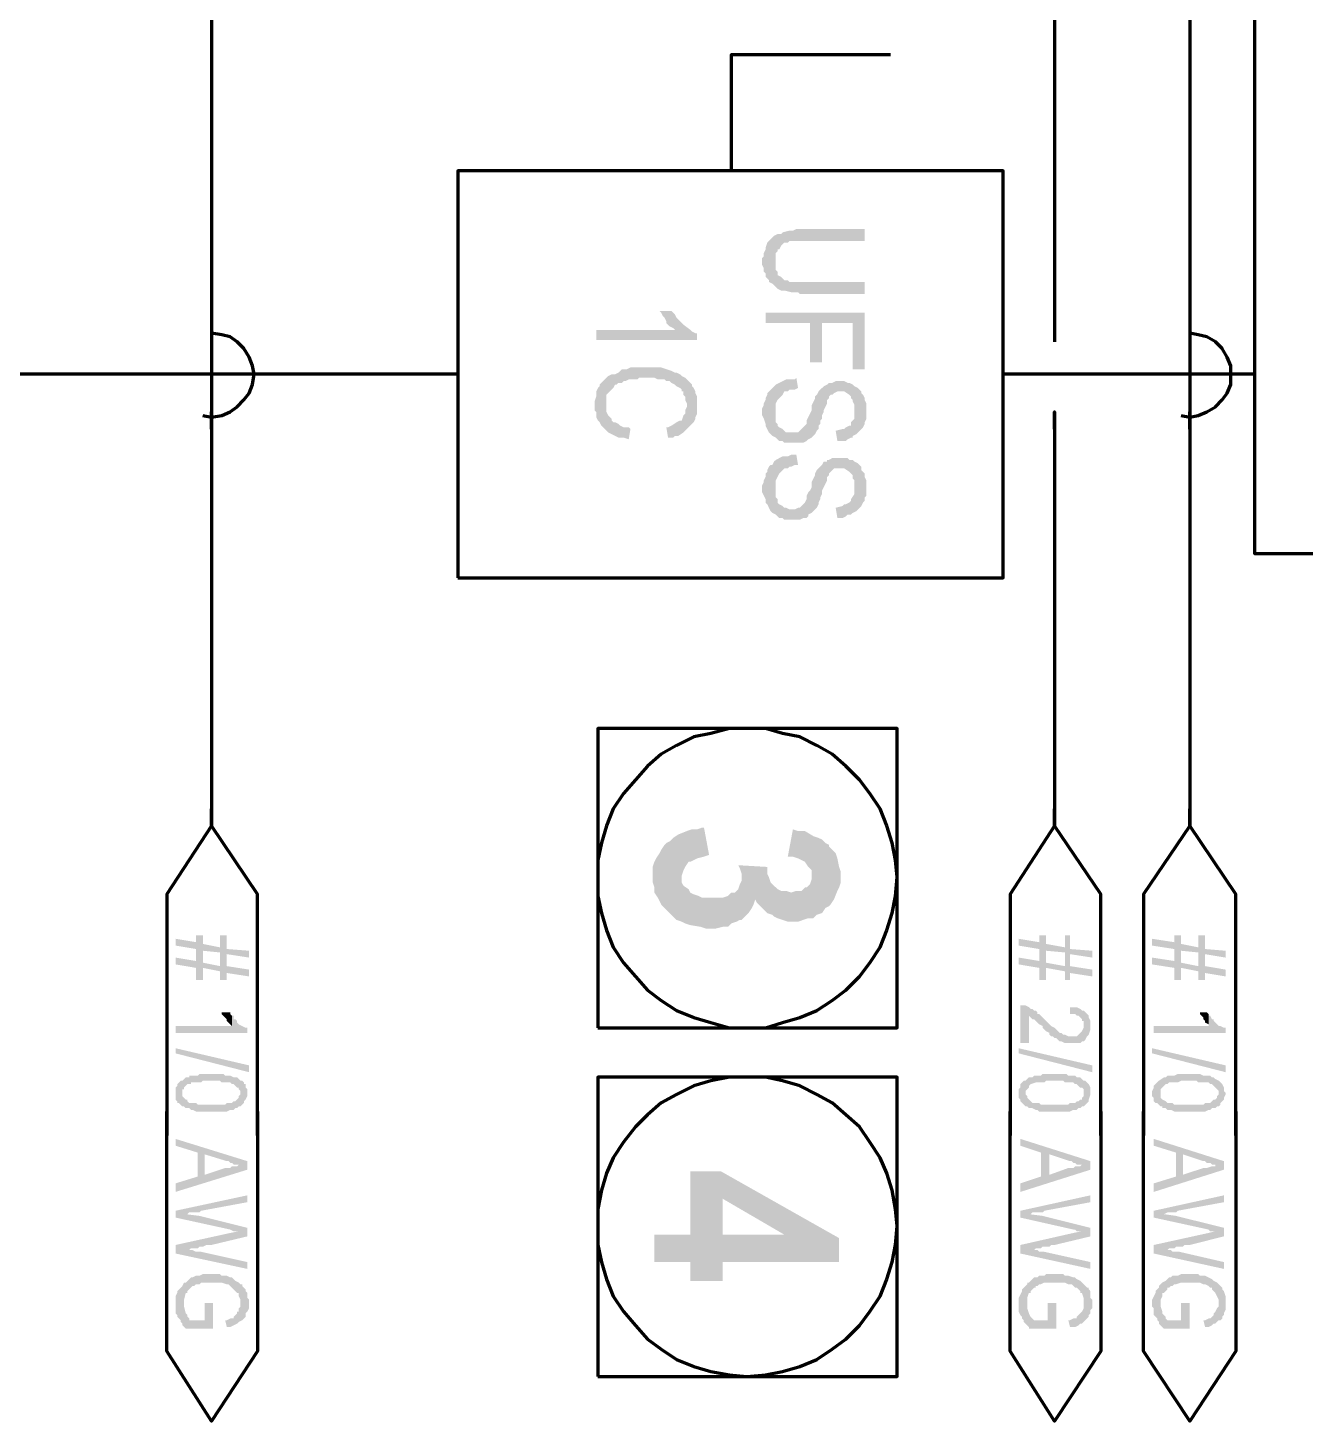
# Model space of a CAD drawing. Header units: inches. Extents: x -186 to 186, y -282 to 282.
# Drawn here: x 111.32 to 138.98, y -216.33 to -186.17 of the extents above; entities that cross this region are included whole.
import ezdxf

# ---------------------------------------------------------------- set-up
doc = ezdxf.new("R2010")
doc.units = ezdxf.units.IN
doc.header["$MEASUREMENT"] = 0
doc.layers.add('H', color=7, linetype='CONTINUOUS', lineweight=100)
doc.layers.add('P', color=250, linetype='CONTINUOUS', lineweight=100)

msp = doc.modelspace()

# ---------------------------------------------------------------- hatches: boundary and pattern name
at = {"layer": 'H', "linetype": 'Continuous'}
for points in [[(129.444, -190.778), (129.444, -190.519), (128.111, -190.519), (128.037, -190.519), (127.963, -190.519), (127.889, -190.556), (127.815, -190.556), (127.667, -190.593), (127.63, -190.63), (127.556, -190.63), (127.481, -190.667), (127.519, -191.222), (127.519, -191.111), (127.519, -191.037), (127.556, -191), (127.556, -190.963), (127.593, -190.963), (127.63, -190.889), (127.667, -190.852), (127.704, -190.815), (127.778, -190.815), (127.815, -190.778), (127.852, -190.778), (127.926, -190.778), (127.963, -190.778), (128.037, -190.778), (128.185, -190.778)], [(129.444, -191.926), (129.444, -191.667), (128, -191.667), (127.926, -191.667), (127.852, -191.667), (127.815, -191.667), (127.778, -191.63), (127.704, -191.63), (127.667, -191.593), (127.63, -191.556), (127.556, -191.519), (127.556, -191.444), (127.519, -191.407), (127.519, -191.333), (127.519, -191.296), (127.519, -191.222), (127.481, -190.667), (127.444, -190.704), (127.37, -190.778), (127.333, -190.815), (127.296, -190.926), (127.296, -190.963), (127.259, -191.037), (127.259, -191.111), (127.222, -191.148), (127.222, -191.296), (127.259, -191.37), (127.259, -191.444), (127.296, -191.481), (127.296, -191.556), (127.333, -191.593), (127.37, -191.63), (127.37, -191.667), (127.444, -191.704), (127.481, -191.741), (127.519, -191.778), (127.556, -191.815), (127.63, -191.852), (127.667, -191.852), (127.704, -191.852), (127.852, -191.889), (128, -191.889), (128.037, -191.926), (128.185, -191.926)], [(125.815, -192.926), (125.815, -192.778), (125.778, -192.778), (125.704, -192.741), (125.667, -192.704), (125.519, -192.593), (125.481, -192.556), (125.407, -192.481), (125.37, -192.444), (125.333, -192.37), (125.333, -192.704), (123.63, -192.704), (123.63, -192.926)], [(125.333, -192.37), (125.296, -192.333), (125.259, -192.296), (125, -192.296), (125.037, -192.333), (125.074, -192.407), (125.111, -192.444), (125.148, -192.519), (125.148, -192.556), (125.185, -192.593), (125.222, -192.63), (125.296, -192.667), (125.333, -192.704)], [(129.444, -193.556), (129.444, -192.333), (127.296, -192.333), (127.296, -192.556), (128.259, -192.556), (128.259, -193.407), (128.519, -193.407), (128.519, -192.556), (129.185, -192.556), (129.185, -193.556)], [(125.593, -193.778), (125.556, -193.741), (125.481, -193.704), (125.444, -193.667), (125.37, -193.63), (125.333, -193.63), (125.259, -193.593), (125.037, -193.519), (125, -193.519), (124.926, -193.519), (124.852, -193.519), (124.556, -193.519), (124.481, -193.519), (124.444, -193.519), (124.37, -193.519), (124.296, -193.556), (124.185, -193.556), (124.148, -193.593), (124.111, -193.63), (124.037, -193.667), (123.963, -193.667), (123.889, -193.704), (123.852, -193.741), (123.815, -193.778), (123.778, -193.815), (123.741, -193.852), (123.704, -193.889), (123.704, -193.926), (123.667, -193.963), (123.63, -194.037), (123.63, -194.074), (123.63, -194.148), (123.593, -194.259), (123.593, -194.37), (123.593, -194.444), (123.63, -194.481), (123.63, -194.593), (123.667, -194.667), (123.704, -194.704), (123.741, -194.778), (123.778, -194.815), (123.815, -194.852), (123.852, -194.333), (123.852, -194.222), (123.852, -194.185), (123.852, -194.111), (123.889, -194.074), (123.926, -194.037), (123.963, -194), (124, -193.963), (124.037, -193.889), (124.074, -193.889), (124.111, -193.852), (124.185, -193.852), (124.222, -193.815), (124.259, -193.815), (124.333, -193.778), (124.37, -193.778), (124.444, -193.778), (124.519, -193.778), (124.556, -193.741), (124.889, -193.741), (124.963, -193.778), (125, -193.778), (125.037, -193.778), (125.111, -193.778), (125.148, -193.815), (125.222, -193.815), (125.259, -193.852), (125.333, -193.889), (125.37, -193.926), (125.444, -193.963), (125.481, -194), (125.481, -194.037), (125.519, -194.037), (125.519, -194.111), (125.556, -194.148), (125.556, -194.222), (125.593, -194.296), (125.593, -194.333)], [(125.815, -194.333), (125.815, -194.259), (125.815, -194.185), (125.815, -194.148), (125.778, -194.074), (125.778, -194.037), (125.741, -193.963), (125.704, -193.926), (125.704, -193.889), (125.667, -193.852), (125.593, -193.778), (125.593, -194.37), (125.556, -194.444), (125.556, -194.481), (125.556, -194.519), (125.519, -194.556), (125.481, -194.667), (125.444, -194.667), (125.37, -194.704), (125.259, -194.778), (125.185, -194.815), (125.148, -194.815), (125.185, -195.037), (125.222, -195.037), (125.296, -195.037), (125.333, -195), (125.407, -195), (125.519, -194.926), (125.556, -194.889), (125.593, -194.852), (125.63, -194.815), (125.667, -194.778), (125.704, -194.741), (125.741, -194.704), (125.778, -194.63), (125.778, -194.593), (125.815, -194.519), (125.815, -194.481), (125.815, -194.407)], [(129.481, -194.444), (129.481, -194.333), (129.481, -194.296), (129.444, -194.222), (129.444, -194.185), (129.407, -194.111), (129.37, -194.074), (129.37, -194.037), (129.333, -194), (129.296, -193.963), (129.222, -193.926), (129.185, -193.889), (129.111, -193.852), (129.074, -193.852), (129, -193.815), (128.815, -193.815), (128.741, -193.852), (128.667, -193.852), (128.63, -193.889), (128.556, -193.926), (128.519, -193.963), (128.481, -194), (128.444, -194.037), (128.407, -194.111), (128.37, -194.148), (128.37, -194.185), (128.333, -194.259), (128.296, -194.333), (128.296, -194.407), (128.296, -194.444), (128.259, -194.519), (128.222, -194.593), (128.185, -194.667), (128.185, -194.741), (128.148, -194.778), (128.111, -194.815), (128.074, -194.852), (128.037, -194.889), (128, -194.926), (127.926, -194.926), (127.815, -194.926), (127.741, -194.926), (127.704, -194.889), (127.667, -194.852), (127.593, -194.815), (127.556, -194.778), (127.556, -194.741), (127.519, -194.704), (127.519, -194.556), (127.519, -194.481), (127.481, -193.926), (127.444, -193.963), (127.407, -194), (127.37, -194.037), (127.333, -194.074), (127.333, -194.111), (127.296, -194.185), (127.296, -194.222), (127.259, -194.296), (127.259, -194.333), (127.222, -194.407), (127.222, -194.556), (127.259, -194.63), (127.296, -194.741), (127.296, -194.778), (127.333, -194.852), (127.37, -194.926), (127.407, -194.963), (127.444, -195), (127.519, -195.037), (127.556, -195.074), (127.593, -195.111), (127.667, -195.111), (127.704, -195.148), (127.778, -195.148), (128, -195.148), (128.037, -195.148), (128.111, -195.148), (128.185, -195.111), (128.222, -195.074), (128.296, -195.037), (128.333, -195), (128.37, -194.963), (128.407, -194.889), (128.444, -194.852), (128.444, -194.815), (128.444, -194.778), (128.481, -194.741), (128.481, -194.667), (128.519, -194.63), (128.519, -194.556), (128.556, -194.481), (128.556, -194.444), (128.593, -194.37), (128.63, -194.296), (128.63, -194.222), (128.667, -194.185), (128.667, -194.148), (128.704, -194.111), (128.741, -194.111), (128.778, -194.074), (128.852, -194.037), (128.889, -194.037), (128.963, -194.037), (129, -194.037), (129.111, -194.111), (129.148, -194.148), (129.148, -194.185), (129.185, -194.222), (129.185, -194.259), (129.222, -194.333), (129.222, -194.444), (129.259, -194.963), (129.333, -194.889), (129.37, -194.852), (129.407, -194.815), (129.444, -194.741), (129.444, -194.704), (129.481, -194.63), (129.481, -194.556), (129.481, -194.519)], [(128, -193.963), (127.963, -193.741), (127.926, -193.778), (127.852, -193.778), (127.778, -193.778), (127.741, -193.778), (127.667, -193.815), (127.519, -193.889), (127.481, -193.926), (127.519, -194.481), (127.519, -194.407), (127.519, -194.296), (127.556, -194.222), (127.593, -194.185), (127.63, -194.148), (127.667, -194.111), (127.704, -194.037), (127.778, -194.037), (127.815, -194), (127.852, -194), (127.926, -194)], [(124.37, -194.852), (124.333, -194.815), (124.259, -194.815), (124.222, -194.815), (124.148, -194.778), (124.111, -194.741), (124.037, -194.704), (124, -194.704), (123.963, -194.667), (123.963, -194.63), (123.926, -194.593), (123.889, -194.556), (123.852, -194.481), (123.852, -194.444), (123.852, -194.37), (123.852, -194.333), (123.815, -194.852), (123.852, -194.889), (123.889, -194.926), (123.963, -194.963), (124.037, -195), (124.111, -195.037), (124.185, -195.037), (124.222, -195.037), (124.333, -195.074)], [(129.259, -194.963), (129.222, -194.444), (129.222, -194.556), (129.222, -194.63), (129.148, -194.704), (129.148, -194.778), (129.111, -194.778), (129.037, -194.815), (129, -194.852), (128.963, -194.852), (128.815, -194.889), (128.852, -195.111), (128.889, -195.111), (128.963, -195.111), (129.037, -195.111), (129.074, -195.074), (129.148, -195.037), (129.185, -195.037), (129.185, -195)], [(129.481, -196.111), (129.481, -196), (129.481, -195.963), (129.444, -195.889), (129.444, -195.815), (129.407, -195.778), (129.37, -195.741), (129.37, -195.667), (129.333, -195.63), (129.296, -195.593), (129.222, -195.556), (129.185, -195.519), (129.111, -195.519), (129.074, -195.481), (129, -195.481), (128.815, -195.481), (128.741, -195.481), (128.667, -195.519), (128.63, -195.519), (128.63, -195.556), (128.556, -195.556), (128.519, -195.63), (128.481, -195.667), (128.444, -195.704), (128.407, -195.741), (128.37, -195.815), (128.37, -195.852), (128.333, -195.926), (128.296, -196), (128.296, -196.037), (128.296, -196.111), (128.259, -196.185), (128.222, -196.222), (128.185, -196.296), (128.185, -196.37), (128.148, -196.444), (128.111, -196.481), (128.074, -196.519), (128.037, -196.556), (128, -196.556), (127.926, -196.593), (127.815, -196.593), (127.741, -196.556), (127.704, -196.556), (127.667, -196.519), (127.593, -196.481), (127.556, -196.444), (127.556, -196.37), (127.519, -196.333), (127.519, -196.222), (127.519, -196.148), (127.481, -195.556), (127.444, -195.63), (127.407, -195.63), (127.37, -195.667), (127.333, -195.741), (127.333, -195.778), (127.296, -195.815), (127.296, -195.889), (127.259, -195.963), (127.259, -196), (127.222, -196.074), (127.222, -196.222), (127.259, -196.296), (127.296, -196.37), (127.296, -196.444), (127.333, -196.481), (127.37, -196.556), (127.407, -196.63), (127.444, -196.667), (127.519, -196.704), (127.556, -196.741), (127.593, -196.778), (127.667, -196.778), (127.704, -196.815), (127.778, -196.815), (128, -196.815), (128.037, -196.815), (128.111, -196.778), (128.185, -196.778), (128.222, -196.741), (128.222, -196.704), (128.296, -196.667), (128.333, -196.63), (128.37, -196.593), (128.407, -196.556), (128.444, -196.481), (128.444, -196.444), (128.481, -196.37), (128.481, -196.333), (128.519, -196.259), (128.519, -196.185), (128.556, -196.111), (128.593, -196.037), (128.63, -195.963), (128.63, -195.889), (128.667, -195.852), (128.667, -195.815), (128.704, -195.778), (128.778, -195.704), (128.852, -195.704), (128.889, -195.704), (128.963, -195.704), (129, -195.704), (129.111, -195.778), (129.148, -195.815), (129.185, -195.852), (129.185, -195.926), (129.222, -195.963), (129.222, -196.111), (129.259, -196.63), (129.333, -196.556), (129.37, -196.519), (129.407, -196.444), (129.444, -196.407), (129.444, -196.333), (129.481, -196.296), (129.481, -196.222), (129.481, -196.148)], [(128, -195.63), (127.963, -195.407), (127.926, -195.407), (127.852, -195.407), (127.778, -195.444), (127.741, -195.444), (127.667, -195.444), (127.519, -195.519), (127.481, -195.556), (127.519, -196.148), (127.519, -196.037), (127.519, -195.963), (127.556, -195.889), (127.593, -195.815), (127.63, -195.778), (127.667, -195.741), (127.704, -195.704), (127.778, -195.704), (127.815, -195.667), (127.852, -195.667), (127.926, -195.63)], [(129.259, -196.63), (129.222, -196.111), (129.222, -196.222), (129.222, -196.259), (129.148, -196.37), (129.148, -196.407), (129.111, -196.444), (129.037, -196.481), (129, -196.481), (128.963, -196.519), (128.815, -196.556), (128.852, -196.778), (128.889, -196.778), (128.963, -196.778), (129.037, -196.741), (129.074, -196.704), (129.148, -196.704), (129.185, -196.667)], [(126.074, -204.074), (125.963, -203.481), (125.926, -203.481), (125.815, -203.519), (125.704, -203.519), (125.593, -203.556), (125.407, -203.63), (125.296, -203.704), (125.222, -203.778), (125.148, -203.815), (125.111, -203.852), (125.037, -203.963), (125, -204.037), (124.926, -204.148), (124.889, -204.222), (124.852, -204.333), (124.852, -204.444), (124.852, -204.667), (124.889, -204.778), (124.889, -204.889), (124.963, -205), (125, -205.074), (125.037, -205.148), (125.148, -205.259), (125.222, -205.333), (125.296, -205.407), (125.37, -205.481), (125.481, -205.519), (125.481, -204.556), (125.481, -204.519), (125.519, -204.407), (125.556, -204.333), (125.63, -204.222), (125.667, -204.222), (125.741, -204.185), (125.815, -204.148), (125.963, -204.111)], [(128.926, -204.519), (128.926, -204.444), (128.889, -204.333), (128.852, -204.148), (128.815, -204.037), (128.741, -203.963), (128.667, -203.889), (128.667, -203.852), (128.593, -203.815), (128.519, -203.741), (128.444, -203.704), (128.333, -203.667), (128.148, -203.556), (128, -203.556), (127.889, -203.519), (127.778, -204.111), (127.889, -204.111), (128, -204.148), (128.074, -204.185), (128.148, -204.222), (128.222, -204.333), (128.296, -204.407), (128.296, -204.519), (128.333, -205.444), (128.407, -205.37), (128.519, -205.333), (128.593, -205.222), (128.667, -205.185), (128.704, -205.148), (128.778, -205.037), (128.852, -204.852), (128.889, -204.778), (128.926, -204.667)], [(128.333, -205.444), (128.296, -204.519), (128.296, -204.593), (128.259, -204.704), (128.185, -204.778), (128.148, -204.778), (128.074, -204.852), (127.963, -204.852), (127.852, -204.889), (127.741, -204.852), (127.63, -204.852), (127.556, -204.815), (127.481, -204.741), (127.407, -204.667), (127.37, -204.556), (127.333, -204.481), (127.333, -204.333), (126.704, -204.296), (126.741, -204.37), (126.778, -204.481), (126.778, -204.556), (126.852, -205.407), (126.926, -205.333), (127, -205.222), (127.037, -205.148), (127.074, -205.037), (127.111, -205.111), (127.185, -205.185), (127.259, -205.259), (127.333, -205.333), (127.444, -205.37), (127.481, -205.407), (127.556, -205.444), (127.667, -205.481), (127.778, -205.519), (128, -205.519), (128.111, -205.481), (128.222, -205.444)], [(126.852, -205.407), (126.778, -204.556), (126.778, -204.63), (126.741, -204.704), (126.704, -204.815), (126.63, -204.889), (126.556, -204.889), (126.481, -204.963), (126.37, -205), (126.296, -205), (126.148, -205), (126.037, -205), (125.926, -205), (125.852, -204.963), (125.741, -204.926), (125.667, -204.889), (125.63, -204.815), (125.519, -204.741), (125.481, -204.667), (125.481, -204.556), (125.481, -205.519), (125.556, -205.556), (125.667, -205.593), (125.889, -205.63), (126, -205.667), (126.222, -205.667), (126.37, -205.63), (126.481, -205.63), (126.556, -205.556), (126.667, -205.519), (126.741, -205.481), (126.778, -205.481)], [(116.111, -206.704), (116.111, -206.556), (115.63, -206.481), (115.63, -205.815), (115.481, -205.815), (115.481, -206.481), (115.111, -206.407), (115.111, -205.815), (114.963, -205.815), (114.963, -206.37), (114.519, -206.296), (114.519, -206.444), (114.963, -206.519), (114.963, -206.778), (115.111, -206.778), (115.111, -206.519), (115.481, -206.593), (115.481, -206.778), (115.63, -206.778), (115.63, -206.63)], [(114.963, -205.963), (114.519, -205.889), (114.519, -206.037), (114.963, -206.111), (114.963, -206.37)], [(115.481, -206.074), (115.111, -206), (115.111, -206.148), (115.481, -206.185), (115.481, -206.481)], [(134.37, -206.704), (134.37, -206.556), (133.889, -206.481), (133.889, -205.815), (133.778, -205.815), (133.778, -206.481), (133.37, -206.407), (133.37, -205.815), (133.222, -205.815), (133.222, -206.37), (132.778, -206.296), (132.778, -206.444), (133.222, -206.519), (133.222, -206.778), (133.37, -206.778), (133.37, -206.519), (133.778, -206.593), (133.778, -206.778), (133.889, -206.778), (133.889, -206.63)], [(133.222, -205.963), (132.778, -205.889), (132.778, -206.037), (133.222, -206.111), (133.222, -206.37)], [(133.778, -206.074), (133.37, -206), (133.37, -206.148), (133.778, -206.185), (133.778, -206.481)], [(137.259, -206.704), (137.259, -206.556), (136.815, -206.481), (136.815, -205.815), (136.667, -205.815), (136.667, -206.481), (136.296, -206.407), (136.296, -205.815), (136.148, -205.815), (136.148, -206.37), (135.667, -206.296), (135.667, -206.444), (136.148, -206.519), (136.148, -206.778), (136.296, -206.778), (136.296, -206.519), (136.667, -206.593), (136.667, -206.778), (136.815, -206.778), (136.815, -206.63)], [(136.148, -205.963), (135.667, -205.889), (135.667, -206.037), (136.148, -206.111), (136.148, -206.37)], [(136.667, -206.074), (136.296, -206), (136.296, -206.148), (136.667, -206.185), (136.667, -206.481)], [(116.111, -206.296), (116.111, -206.148), (115.63, -206.111), (115.63, -206.222)], [(134.37, -206.296), (134.37, -206.148), (133.889, -206.111), (133.889, -206.222)], [(137.259, -206.296), (137.259, -206.148), (136.815, -206.111), (136.815, -206.222)], [(116.074, -207.926), (116.074, -207.815), (116.037, -207.815), (115.963, -207.778), (115.889, -207.741), (115.852, -207.704), (115.852, -207.667), (115.815, -207.63), (115.778, -207.63), (115.778, -207.556), (115.741, -207.556), (115.741, -207.778), (114.519, -207.778), (114.519, -207.926)], [(115.741, -207.556), (115.704, -207.519), (115.704, -207.481), (115.519, -207.481), (115.519, -207.519), (115.556, -207.556), (115.593, -207.593), (115.63, -207.63), (115.63, -207.667), (115.667, -207.704), (115.704, -207.741), (115.741, -207.778)], [(134.222, -208.074), (134.185, -207.778), (134.185, -207.815), (134.148, -207.889), (134.111, -207.926), (134.074, -207.963), (134.037, -208), (134, -208), (133.852, -208), (133.778, -207.963), (133.741, -207.963), (133.704, -207.926), (133.667, -207.926), (133.63, -207.889), (133.593, -207.852), (133.556, -207.815), (133.481, -207.778), (133.444, -207.741), (133.37, -207.667), (133.333, -207.63), (133.296, -207.593), (133.259, -207.556), (133.222, -207.519), (133.185, -207.519), (133.185, -207.481), (133.148, -207.444), (133.111, -207.444), (133.074, -207.407), (133.037, -207.407), (133, -207.37), (132.926, -207.333), (132.889, -207.333), (132.815, -207.333), (132.815, -208.148), (133, -208.148), (133, -207.556), (133.037, -207.593), (133.074, -207.63), (133.111, -207.63), (133.148, -207.667), (133.185, -207.704), (133.222, -207.741), (133.296, -207.778), (133.296, -207.815), (133.333, -207.852), (133.37, -207.889), (133.444, -207.926), (133.444, -207.963), (133.481, -208), (133.519, -208), (133.556, -208.037), (133.593, -208.037), (133.63, -208.074), (133.667, -208.111), (133.704, -208.111), (133.778, -208.148), (133.852, -208.148), (134, -208.148), (134.037, -208.148), (134.074, -208.148), (134.111, -208.148), (134.148, -208.111), (134.185, -208.111)], [(134.333, -207.778), (134.333, -207.741), (134.333, -207.704), (134.333, -207.667), (134.296, -207.593), (134.296, -207.556), (134.259, -207.519), (134.222, -207.481), (134.185, -207.444), (134.148, -207.444), (134.111, -207.407), (134.037, -207.37), (134, -207.37), (133.963, -207.37), (133.889, -207.37), (133.889, -207.519), (133.926, -207.519), (133.963, -207.519), (134, -207.519), (134.037, -207.556), (134.074, -207.556), (134.111, -207.593), (134.148, -207.63), (134.148, -207.667), (134.185, -207.667), (134.185, -207.704), (134.185, -207.778), (134.222, -208.074), (134.259, -208), (134.296, -207.963), (134.333, -207.852), (134.333, -207.815)], [(137.259, -207.926), (137.259, -207.815), (137.222, -207.815), (137.148, -207.778), (137.111, -207.778), (137.074, -207.741), (137.037, -207.704), (137, -207.667), (137, -207.63), (136.963, -207.63), (136.926, -207.556), (136.889, -207.556), (136.889, -207.778), (135.704, -207.778), (135.704, -207.926)], [(136.889, -207.556), (136.889, -207.519), (136.852, -207.481), (136.667, -207.481), (136.704, -207.481), (136.704, -207.519), (136.741, -207.556), (136.778, -207.593), (136.778, -207.63), (136.815, -207.667), (136.815, -207.704), (136.889, -207.741), (136.889, -207.778)], [(114.519, -208.259), (116.111, -208.63), (116.111, -208.778), (114.519, -208.37)], [(132.778, -208.259), (134.37, -208.63), (134.37, -208.778), (132.778, -208.37)], [(135.667, -208.259), (137.259, -208.63), (137.259, -208.778), (135.667, -208.37)], [(115.926, -209.519), (115.926, -209.222), (115.926, -209.259), (115.889, -209.296), (115.889, -209.333), (115.852, -209.37), (115.815, -209.407), (115.778, -209.407), (115.741, -209.444), (115.704, -209.444), (115.667, -209.444), (115.63, -209.444), (115.593, -209.481), (115.519, -209.481), (115.481, -209.481), (115.111, -209.481), (115.074, -209.481), (115, -209.481), (114.963, -209.444), (114.889, -209.444), (114.852, -209.444), (114.815, -209.444), (114.778, -209.407), (114.778, -209.37), (114.741, -209.37), (114.704, -209.333), (114.667, -209.296), (114.667, -209.259), (114.667, -209.222), (114.667, -208.963), (114.63, -208.963), (114.593, -209), (114.556, -209.037), (114.556, -209.074), (114.519, -209.111), (114.519, -209.185), (114.519, -209.296), (114.519, -209.333), (114.519, -209.37), (114.556, -209.407), (114.556, -209.444), (114.593, -209.444), (114.63, -209.481), (114.667, -209.519), (114.704, -209.519), (114.741, -209.556), (114.778, -209.556), (114.815, -209.556), (114.852, -209.593), (114.889, -209.593), (114.963, -209.63), (115, -209.63), (115.037, -209.63), (115.111, -209.63), (115.148, -209.63), (115.407, -209.63), (115.481, -209.63), (115.556, -209.63), (115.593, -209.63), (115.63, -209.63), (115.704, -209.593), (115.778, -209.593), (115.815, -209.556), (115.852, -209.556), (115.889, -209.519)], [(116.074, -209.222), (116.074, -209.185), (116.074, -209.148), (116.037, -209.111), (116.037, -209.037), (116, -209.037), (116, -209), (115.963, -208.963), (115.926, -208.963), (115.889, -208.926), (115.852, -208.889), (115.815, -208.889), (115.778, -208.889), (115.704, -208.852), (115.667, -208.852), (115.63, -208.852), (115.593, -208.852), (115.556, -208.815), (115.444, -208.815), (115.407, -208.815), (115.185, -208.815), (115.148, -208.815), (115.037, -208.815), (115, -208.852), (114.963, -208.852), (114.889, -208.852), (114.852, -208.852), (114.815, -208.852), (114.815, -208.889), (114.778, -208.889), (114.741, -208.889), (114.704, -208.926), (114.667, -208.963), (114.667, -209.222), (114.667, -209.185), (114.667, -209.148), (114.704, -209.148), (114.704, -209.111), (114.741, -209.074), (114.778, -209.037), (114.815, -209.037), (114.852, -209.037), (114.852, -209), (114.889, -209), (114.926, -209), (114.963, -209), (115.074, -209), (115.111, -208.963), (115.481, -208.963), (115.519, -209), (115.593, -209), (115.63, -209), (115.667, -209), (115.704, -209), (115.741, -209.037), (115.778, -209.037), (115.815, -209.074), (115.852, -209.111), (115.889, -209.111), (115.889, -209.148), (115.926, -209.185), (115.926, -209.519), (115.963, -209.481), (116, -209.444), (116, -209.407), (116.037, -209.37), (116.074, -209.296), (116.074, -209.259)], [(134.185, -209.519), (134.185, -209.222), (134.185, -209.259), (134.185, -209.296), (134.148, -209.333), (134.148, -209.37), (134.111, -209.37), (134.074, -209.407), (134.037, -209.407), (134, -209.444), (133.963, -209.444), (133.889, -209.444), (133.852, -209.481), (133.778, -209.481), (133.741, -209.481), (133.37, -209.481), (133.333, -209.481), (133.259, -209.481), (133.222, -209.444), (133.185, -209.444), (133.148, -209.444), (133.111, -209.444), (133.074, -209.444), (133.037, -209.407), (133, -209.37), (132.963, -209.333), (132.963, -209.296), (132.926, -209.259), (132.926, -209.222), (132.926, -208.963), (132.889, -208.963), (132.852, -209), (132.815, -209.037), (132.815, -209.074), (132.815, -209.111), (132.778, -209.148), (132.778, -209.185), (132.778, -209.296), (132.778, -209.333), (132.815, -209.37), (132.815, -209.407), (132.852, -209.444), (132.889, -209.481), (132.926, -209.519), (132.963, -209.519), (133, -209.556), (133.037, -209.556), (133.074, -209.556), (133.148, -209.593), (133.185, -209.593), (133.222, -209.63), (133.259, -209.63), (133.296, -209.63), (133.37, -209.63), (133.407, -209.63), (133.667, -209.63), (133.741, -209.63), (133.815, -209.63), (133.852, -209.63), (133.889, -209.63), (133.963, -209.593), (134, -209.593), (134.037, -209.593), (134.074, -209.556), (134.111, -209.556), (134.148, -209.519)], [(134.333, -209.222), (134.333, -209.185), (134.333, -209.148), (134.333, -209.111), (134.296, -209.037), (134.259, -209), (134.222, -208.963), (134.185, -208.963), (134.148, -208.926), (134.111, -208.889), (134.037, -208.889), (134, -208.852), (133.963, -208.852), (133.926, -208.852), (133.889, -208.852), (133.852, -208.852), (133.815, -208.815), (133.704, -208.815), (133.667, -208.815), (133.444, -208.815), (133.407, -208.815), (133.296, -208.815), (133.259, -208.852), (133.222, -208.852), (133.185, -208.852), (133.148, -208.852), (133.111, -208.852), (133.074, -208.889), (133.037, -208.889), (133, -208.889), (132.963, -208.926), (132.926, -208.963), (132.926, -209.222), (132.926, -209.185), (132.963, -209.148), (133, -209.111), (133, -209.074), (133.037, -209.037), (133.148, -209), (133.185, -209), (133.222, -209), (133.333, -209), (133.37, -208.963), (133.741, -208.963), (133.778, -209), (133.852, -209), (133.963, -209), (134, -209.037), (134.037, -209.037), (134.074, -209.074), (134.111, -209.111), (134.148, -209.111), (134.185, -209.148), (134.185, -209.185), (134.185, -209.519), (134.222, -209.481), (134.259, -209.444), (134.296, -209.407), (134.296, -209.37), (134.333, -209.259)], [(137.111, -209.519), (137.111, -209.222), (137.111, -209.259), (137.074, -209.296), (137.074, -209.333), (137.037, -209.37), (137, -209.37), (136.963, -209.407), (136.926, -209.444), (136.889, -209.444), (136.852, -209.444), (136.815, -209.444), (136.778, -209.481), (136.704, -209.481), (136.63, -209.481), (136.296, -209.481), (136.222, -209.481), (136.148, -209.481), (136.111, -209.444), (136.074, -209.444), (136.037, -209.444), (136, -209.444), (135.963, -209.407), (135.889, -209.37), (135.852, -209.333), (135.852, -209.296), (135.852, -209.259), (135.852, -209.222), (135.815, -208.963), (135.778, -209), (135.741, -209.037), (135.704, -209.074), (135.704, -209.111), (135.667, -209.185), (135.667, -209.296), (135.704, -209.333), (135.704, -209.37), (135.704, -209.407), (135.741, -209.444), (135.778, -209.444), (135.815, -209.481), (135.852, -209.519), (135.889, -209.519), (135.889, -209.556), (135.963, -209.556), (136, -209.593), (136.037, -209.593), (136.074, -209.593), (136.148, -209.63), (136.185, -209.63), (136.222, -209.63), (136.259, -209.63), (136.296, -209.63), (136.593, -209.63), (136.63, -209.63), (136.741, -209.63), (136.778, -209.63), (136.815, -209.63), (136.889, -209.593), (136.926, -209.593), (136.963, -209.556), (137, -209.556), (137.037, -209.556), (137.074, -209.519)], [(137.259, -209.222), (137.222, -209.185), (137.222, -209.148), (137.222, -209.111), (137.185, -209.037), (137.148, -209), (137.111, -208.963), (137.037, -208.926), (137, -208.889), (136.963, -208.889), (136.926, -208.852), (136.889, -208.852), (136.852, -208.852), (136.815, -208.852), (136.778, -208.852), (136.704, -208.815), (136.63, -208.815), (136.556, -208.815), (136.37, -208.815), (136.296, -208.815), (136.222, -208.815), (136.148, -208.852), (136.111, -208.852), (136.074, -208.852), (136.037, -208.852), (136, -208.852), (135.963, -208.889), (135.926, -208.889), (135.815, -208.963), (135.852, -209.222), (135.852, -209.185), (135.852, -209.148), (135.889, -209.111), (135.926, -209.074), (135.963, -209.037), (136, -209.037), (136.037, -209), (136.074, -209), (136.111, -209), (136.148, -209), (136.222, -209), (136.296, -208.963), (136.63, -208.963), (136.667, -209), (136.778, -209), (136.815, -209), (136.852, -209), (136.889, -209), (136.926, -209.037), (136.963, -209.037), (137, -209.074), (137.037, -209.111), (137.074, -209.148), (137.111, -209.185), (137.111, -209.519), (137.148, -209.481), (137.148, -209.444), (137.185, -209.407), (137.222, -209.37), (137.222, -209.333), (137.259, -209.259)], [(116.074, -210.889), (116.074, -210.704), (114.519, -210.222), (114.519, -210.37), (115, -210.519), (115, -211.037), (115.148, -210.556), (115.63, -210.704), (115.667, -210.704), (115.704, -210.741), (115.741, -210.741), (115.778, -210.778), (115.815, -210.778), (115.852, -210.778), (115.889, -210.778)], [(134.333, -210.889), (134.333, -210.704), (132.815, -210.222), (132.815, -210.37), (133.259, -210.519), (133.259, -211.037), (133.444, -210.556), (133.889, -210.704), (133.926, -210.704), (133.963, -210.741), (134, -210.741), (134.037, -210.778), (134.111, -210.778), (134.148, -210.778), (134.185, -210.778)], [(137.222, -210.889), (137.222, -210.704), (135.704, -210.222), (135.704, -210.37), (136.185, -210.519), (136.185, -211.037), (136.333, -210.556), (136.778, -210.704), (136.815, -210.704), (136.852, -210.741), (136.926, -210.741), (136.963, -210.778), (137, -210.778), (137.037, -210.778), (137.074, -210.778)], [(116.074, -210.889), (115.889, -210.778), (115.852, -210.815), (115.815, -210.815), (115.741, -210.815), (115.704, -210.852), (115.593, -210.852), (115.148, -211), (115.148, -210.556), (115, -211.037), (114.519, -211.185), (114.519, -211.37)], [(134.333, -210.889), (134.185, -210.778), (134.148, -210.778), (134.111, -210.815), (134.074, -210.815), (134.037, -210.815), (134, -210.815), (133.963, -210.852), (133.852, -210.852), (133.444, -211), (133.444, -210.556), (133.259, -211.037), (132.815, -211.185), (132.815, -211.37)], [(137.222, -210.889), (137.074, -210.778), (137.037, -210.778), (137.037, -210.815), (137, -210.815), (136.963, -210.815), (136.852, -210.852), (136.778, -210.852), (136.333, -211), (136.333, -210.556), (136.185, -211.037), (135.704, -211.185), (135.704, -211.37)], [(128.889, -212.889), (128.889, -212.37), (126.333, -210.926), (125.667, -210.926), (125.667, -212.296), (124.889, -212.296), (124.889, -212.889), (125.667, -212.889), (125.667, -213.296), (126.37, -213.296), (126.37, -211.519), (127.704, -212.296)], [(116.074, -211.593), (116.074, -211.444), (114.519, -211.778), (114.741, -211.852), (114.778, -211.852), (114.815, -211.815), (114.852, -211.815), (114.889, -211.815), (114.926, -211.815), (114.963, -211.815), (115.037, -211.815), (115.074, -211.778)], [(134.333, -211.593), (134.333, -211.444), (132.815, -211.778), (133, -211.852), (133.037, -211.852), (133.074, -211.815), (133.111, -211.815), (133.148, -211.815), (133.185, -211.815), (133.222, -211.815), (133.296, -211.815), (133.333, -211.778)], [(137.222, -211.593), (137.222, -211.444), (135.704, -211.778), (135.926, -211.852), (136, -211.815), (136.037, -211.815), (136.074, -211.815), (136.111, -211.815), (136.148, -211.815), (136.185, -211.815), (136.222, -211.778)], [(116.074, -212.333), (116.074, -212.148), (115.037, -211.889), (114.741, -211.852), (114.519, -211.778), (114.519, -211.926), (115.704, -212.185), (115.778, -212.222), (115.815, -212.222), (115.852, -212.222), (115.889, -212.222)], [(128.889, -212.889), (127.704, -212.296), (126.37, -212.296), (126.37, -211.519), (126.37, -212.889)], [(134.333, -212.333), (134.333, -212.148), (133.296, -211.889), (133, -211.852), (132.815, -211.778), (132.815, -211.926), (133.963, -212.185), (134, -212.185), (134.037, -212.222), (134.074, -212.222), (134.111, -212.222), (134.148, -212.222)], [(137.222, -212.333), (137.222, -212.148), (136.185, -211.889), (135.926, -211.852), (135.704, -211.778), (135.704, -211.926), (136.889, -212.185), (136.926, -212.222), (136.963, -212.222), (137, -212.222), (137.037, -212.222)], [(116.074, -212.333), (115.889, -212.222), (115.704, -212.259), (114.519, -212.519), (114.741, -212.63), (114.815, -212.63), (114.852, -212.593), (114.889, -212.593), (114.963, -212.593), (115, -212.593), (115.037, -212.556), (115.074, -212.556), (115.111, -212.556), (115.185, -212.519), (115.259, -212.519), (115.296, -212.519)], [(134.333, -212.333), (134.148, -212.222), (133.963, -212.259), (132.815, -212.519), (133, -212.63), (133.111, -212.63), (133.148, -212.593), (133.185, -212.593), (133.222, -212.593), (133.259, -212.593), (133.296, -212.556), (133.333, -212.556), (133.37, -212.556), (133.444, -212.556), (133.481, -212.519), (133.519, -212.519), (133.556, -212.519)], [(137.222, -212.333), (137.037, -212.222), (136.889, -212.259), (135.704, -212.519), (135.926, -212.63), (136, -212.63), (136.037, -212.593), (136.074, -212.593), (136.111, -212.593), (136.148, -212.593), (136.185, -212.556), (136.259, -212.556), (136.296, -212.556), (136.333, -212.556), (136.37, -212.519), (136.444, -212.519), (136.481, -212.519)], [(116.074, -213.037), (116.074, -212.889), (115.074, -212.667), (115.037, -212.667), (115, -212.667), (114.963, -212.667), (114.889, -212.63), (114.852, -212.63), (114.815, -212.63), (114.778, -212.63), (114.741, -212.63), (114.519, -212.519), (114.519, -212.704)], [(134.333, -213.037), (134.333, -212.889), (133.333, -212.667), (133.296, -212.667), (133.259, -212.667), (133.222, -212.667), (133.185, -212.63), (133.148, -212.63), (133.111, -212.63), (133.037, -212.63), (133, -212.63), (132.815, -212.519), (132.815, -212.704)], [(137.222, -213.037), (137.222, -212.889), (136.259, -212.667), (136.222, -212.667), (136.185, -212.667), (136.111, -212.667), (136.074, -212.63), (136.037, -212.63), (136, -212.63), (135.963, -212.63), (135.926, -212.63), (135.704, -212.519), (135.704, -212.704)], [(116.111, -213.778), (116.111, -213.704), (116.074, -213.667), (116.074, -213.63), (116.074, -213.556), (116.037, -213.519), (116.037, -213.481), (116, -213.444), (115.963, -213.407), (115.963, -213.37), (115.926, -213.37), (115.889, -213.333), (115.815, -213.296), (115.778, -213.259), (115.741, -213.222), (115.704, -213.222), (115.63, -213.185), (115.556, -213.185), (115.519, -213.185), (115.481, -213.148), (115.37, -213.148), (115.333, -213.148), (115.222, -213.148), (115.185, -213.148), (115.111, -213.148), (115.037, -213.185), (114.963, -213.185), (114.889, -213.222), (114.852, -213.222), (114.815, -213.259), (114.741, -213.333), (114.704, -213.333), (114.667, -213.407), (114.63, -213.444), (114.556, -213.519), (114.556, -213.556), (114.519, -213.63), (114.519, -213.704), (114.519, -213.852), (114.519, -213.889), (114.519, -213.963), (114.519, -214), (114.556, -214.037), (114.556, -214.074), (114.593, -214.111), (114.63, -214.148), (114.63, -214.185), (114.667, -214.222), (114.667, -214.259), (114.704, -213.778), (114.704, -213.704), (114.741, -213.556), (114.778, -213.556), (114.778, -213.519), (114.815, -213.481), (114.852, -213.444), (114.889, -213.407), (114.926, -213.407), (114.963, -213.37), (115, -213.37), (115.037, -213.37), (115.074, -213.333), (115.111, -213.333), (115.148, -213.333), (115.185, -213.333), (115.37, -213.333), (115.407, -213.333), (115.481, -213.333), (115.519, -213.333), (115.63, -213.37), (115.667, -213.37), (115.704, -213.407), (115.741, -213.444), (115.815, -213.519), (115.852, -213.556), (115.889, -213.556), (115.889, -213.63), (115.926, -213.704), (115.926, -213.778), (115.963, -214.148), (116, -214.111), (116.037, -214.074), (116.037, -214.037), (116.037, -214), (116.074, -213.963), (116.111, -213.889), (116.111, -213.815)], [(134.37, -213.778), (134.37, -213.704), (134.333, -213.667), (134.333, -213.63), (134.333, -213.519), (134.296, -213.481), (134.296, -213.444), (134.259, -213.444), (134.222, -213.407), (134.148, -213.333), (134.111, -213.296), (134.037, -213.259), (134, -213.222), (133.963, -213.222), (133.852, -213.185), (133.815, -213.185), (133.778, -213.185), (133.741, -213.148), (133.667, -213.148), (133.63, -213.148), (133.519, -213.148), (133.444, -213.148), (133.37, -213.148), (133.333, -213.185), (133.296, -213.185), (133.222, -213.185), (133.185, -213.222), (133.148, -213.222), (133.111, -213.222), (133.037, -213.296), (133, -213.333), (132.963, -213.333), (132.963, -213.37), (132.926, -213.407), (132.889, -213.444), (132.852, -213.481), (132.852, -213.519), (132.815, -213.593), (132.778, -213.667), (132.778, -213.704), (132.778, -213.852), (132.778, -213.889), (132.778, -213.963), (132.815, -214.037), (132.852, -214.074), (132.852, -214.111), (132.889, -214.148), (132.889, -214.185), (132.926, -214.222), (132.963, -214.259), (132.963, -213.778), (132.963, -213.704), (132.963, -213.667), (133, -213.556), (133.037, -213.556), (133.037, -213.519), (133.111, -213.444), (133.148, -213.444), (133.148, -213.407), (133.185, -213.407), (133.222, -213.37), (133.259, -213.37), (133.333, -213.333), (133.37, -213.333), (133.444, -213.333), (133.481, -213.333), (133.63, -213.333), (133.667, -213.333), (133.778, -213.333), (133.852, -213.37), (133.926, -213.37), (133.963, -213.407), (134, -213.444), (134.037, -213.444), (134.074, -213.481), (134.111, -213.519), (134.111, -213.556), (134.148, -213.556), (134.185, -213.667), (134.185, -213.704), (134.185, -213.778), (134.222, -214.148), (134.259, -214.111), (134.296, -214.074), (134.296, -214.037), (134.333, -214), (134.333, -213.926), (134.37, -213.889), (134.37, -213.815)], [(137.259, -213.778), (137.259, -213.704), (137.259, -213.667), (137.259, -213.63), (137.222, -213.519), (137.185, -213.481), (137.185, -213.444), (137.148, -213.407), (137.111, -213.37), (137.074, -213.333), (137, -213.296), (136.963, -213.259), (136.889, -213.222), (136.815, -213.185), (136.741, -213.185), (136.704, -213.185), (136.667, -213.148), (136.556, -213.148), (136.519, -213.148), (136.407, -213.148), (136.37, -213.148), (136.296, -213.148), (136.222, -213.185), (136.148, -213.185), (136.111, -213.185), (136.074, -213.222), (136.037, -213.222), (136, -213.259), (135.963, -213.296), (135.889, -213.333), (135.815, -213.407), (135.815, -213.444), (135.741, -213.519), (135.741, -213.556), (135.704, -213.63), (135.667, -213.704), (135.667, -213.852), (135.704, -213.889), (135.704, -213.963), (135.704, -214), (135.704, -214.037), (135.741, -214.074), (135.778, -214.111), (135.778, -214.148), (135.815, -214.185), (135.815, -214.222), (135.852, -214.259), (135.852, -213.778), (135.852, -213.704), (135.889, -213.63), (135.889, -213.556), (135.926, -213.556), (135.963, -213.519), (136, -213.481), (136, -213.444), (136.037, -213.444), (136.074, -213.407), (136.111, -213.407), (136.148, -213.37), (136.185, -213.37), (136.296, -213.333), (136.333, -213.333), (136.37, -213.333), (136.519, -213.333), (136.593, -213.333), (136.667, -213.333), (136.704, -213.333), (136.778, -213.37), (136.815, -213.37), (136.889, -213.407), (136.926, -213.444), (136.963, -213.444), (136.963, -213.481), (137, -213.519), (137.037, -213.556), (137.074, -213.63), (137.111, -213.704), (137.111, -213.778), (137.111, -214.148), (137.148, -214.148), (137.185, -214.111), (137.185, -214.074), (137.222, -214.037), (137.222, -214), (137.259, -213.926), (137.259, -213.889), (137.259, -213.815)], [(115.333, -214.333), (115.333, -213.778), (115.148, -213.778), (115.148, -214.148), (114.852, -214.148), (114.815, -214.148), (114.815, -214.111), (114.778, -214.074), (114.778, -214.037), (114.741, -214), (114.704, -213.852), (114.704, -213.778), (114.667, -214.259), (114.704, -214.296), (114.741, -214.333)], [(115.963, -214.148), (115.926, -213.778), (115.926, -213.852), (115.889, -213.889), (115.889, -213.963), (115.852, -213.963), (115.852, -214), (115.815, -214.037), (115.778, -214.074), (115.778, -214.111), (115.704, -214.111), (115.63, -214.148), (115.593, -214.148), (115.63, -214.296), (115.667, -214.296), (115.704, -214.296), (115.778, -214.259), (115.852, -214.222), (115.889, -214.185)], [(133.593, -214.333), (133.593, -213.778), (133.407, -213.778), (133.407, -214.148), (133.111, -214.148), (133.074, -214.111), (133.037, -214.074), (133, -214), (132.963, -213.889), (132.963, -213.852), (132.963, -213.778), (132.963, -214.259), (133, -214.296), (133, -214.333)], [(134.222, -214.148), (134.185, -213.778), (134.185, -213.852), (134.185, -213.889), (134.148, -213.963), (134.111, -214), (134.037, -214.074), (134.037, -214.111), (134, -214.111), (133.963, -214.111), (133.889, -214.148), (133.852, -214.148), (133.889, -214.296), (133.926, -214.296), (134, -214.296), (134.074, -214.259), (134.111, -214.222), (134.148, -214.222), (134.185, -214.185)], [(136.481, -214.333), (136.481, -213.778), (136.296, -213.778), (136.296, -214.148), (136.037, -214.148), (136, -214.148), (135.963, -214.111), (135.963, -214.074), (135.889, -214), (135.889, -213.963), (135.852, -213.852), (135.852, -213.778), (135.852, -214.259), (135.889, -214.296), (135.926, -214.333)], [(137.111, -214.148), (137.111, -213.778), (137.111, -213.852), (137.074, -213.889), (137.037, -213.963), (137, -214), (137, -214.037), (136.963, -214.074), (136.926, -214.111), (136.889, -214.111), (136.815, -214.148), (136.778, -214.148), (136.815, -214.296), (136.852, -214.296), (136.889, -214.296), (136.963, -214.259), (137, -214.222), (137.037, -214.222), (137.074, -214.185)]]:
    msp.add_hatch(color=0, dxfattribs=at).paths.add_polyline_path(points)

# ---------------------------------------------------------------- linework, layer by layer
at = {"layer": 'P', "color": 0, "linetype": 'Continuous'}
for points in [[(137.889, -161.37), (141.37, -161.37), (141.37, -197.556), (137.889, -197.556), (137.889, -161.37)], [(115.296, -167.222), (115.296, -192.963)], [(133.556, -180.519), (133.556, -192.963)], [(136.481, -180.889), (136.481, -192.963)], [(126.556, -189.259), (126.556, -186.741), (130, -186.741)], [(120.63, -198.074), (132.444, -198.074), (132.444, -189.259), (120.63, -189.259), (120.63, -198.074)], [(115.111, -194.556), (115.296, -194.593), (115.519, -194.556), (115.704, -194.481), (115.852, -194.37), (116, -194.222), (116.111, -194.074), (116.185, -193.889), (116.222, -193.667), (116.185, -193.481), (116.111, -193.296), (116, -193.111), (115.852, -192.963), (115.704, -192.852), (115.519, -192.815), (115.296, -192.778), (115.296, -195.222)], [(136.296, -194.556), (136.481, -194.593), (136.667, -194.556), (136.852, -194.481), (137.037, -194.37), (137.185, -194.222), (137.296, -194.074), (137.37, -193.889), (137.37, -193.667), (137.37, -193.481), (137.296, -193.296), (137.185, -193.111), (137.037, -192.963), (136.852, -192.852), (136.667, -192.815), (136.481, -192.778), (136.481, -195.222)], [(120.63, -193.667), (110.667, -193.667)], [(137.889, -193.667), (132.444, -193.667)], [(115.296, -194.852), (115.296, -194.481), (115.296, -203.444), (115.296, -203.074)], [(133.556, -194.852), (133.556, -194.481), (133.556, -203.444), (133.556, -203.074)], [(136.481, -194.852), (136.481, -194.481), (136.481, -203.444), (136.481, -203.074)], [(123.667, -207.815), (130.148, -207.815), (130.148, -201.333), (123.667, -201.333), (123.667, -207.815)], [(126.889, -207.815), (127.296, -207.815), (127.667, -207.704), (128.037, -207.593), (128.407, -207.444), (128.741, -207.222), (129.037, -207), (129.333, -206.704), (129.556, -206.407), (129.778, -206.074), (129.926, -205.704), (130.037, -205.333), (130.111, -204.963), (130.148, -204.556), (130.111, -204.185), (130.037, -203.815), (129.926, -203.444), (129.778, -203.074), (129.556, -202.741), (129.333, -202.444), (129.037, -202.148), (128.741, -201.889), (128.407, -201.704), (128.037, -201.519), (127.667, -201.444), (127.296, -201.333), (126.889, -201.333), (126.519, -201.333), (126.111, -201.444), (125.741, -201.519), (125.37, -201.704), (125.037, -201.889), (124.741, -202.148), (124.481, -202.444), (124.222, -202.741), (124, -203.074), (123.852, -203.444), (123.741, -203.815), (123.667, -204.185), (123.667, -204.556), (123.667, -204.963), (123.741, -205.333), (123.852, -205.704), (124, -206.074), (124.222, -206.407), (124.481, -206.704), (124.741, -207), (125.037, -207.222), (125.37, -207.444), (125.741, -207.593), (126.111, -207.704), (126.519, -207.815), (126.889, -207.815)], [(116.296, -210.148), (116.296, -204.926), (115.296, -203.444), (114.333, -204.926), (114.333, -210.148)], [(134.556, -210.148), (134.556, -204.926), (133.556, -203.444), (132.593, -204.926), (132.593, -210.148)], [(137.481, -210.148), (137.481, -204.926), (136.481, -203.444), (135.481, -204.926), (135.481, -210.148)], [(123.667, -215.37), (130.148, -215.37), (130.148, -208.889), (123.667, -208.889), (123.667, -215.37)], [(126.889, -215.37), (127.296, -215.333), (127.667, -215.259), (128.037, -215.148), (128.407, -215), (128.741, -214.778), (129.037, -214.556), (129.333, -214.259), (129.556, -213.963), (129.778, -213.63), (129.926, -213.259), (130.037, -212.889), (130.111, -212.519), (130.148, -212.111), (130.111, -211.741), (130.037, -211.333), (129.926, -210.963), (129.778, -210.63), (129.556, -210.296), (129.333, -209.963), (129.037, -209.704), (128.741, -209.444), (128.407, -209.259), (128.037, -209.074), (127.667, -208.963), (127.296, -208.889), (126.889, -208.889), (126.519, -208.889), (126.111, -208.963), (125.741, -209.074), (125.37, -209.259), (125.037, -209.444), (124.741, -209.704), (124.481, -209.963), (124.222, -210.296), (124, -210.63), (123.852, -210.963), (123.741, -211.333), (123.667, -211.741), (123.667, -212.111), (123.667, -212.519), (123.741, -212.889), (123.852, -213.259), (124, -213.63), (124.222, -213.963), (124.481, -214.259), (124.741, -214.556), (125.037, -214.778), (125.37, -215), (125.741, -215.148), (126.111, -215.259), (126.519, -215.333), (126.889, -215.37)], [(116.296, -209.63), (116.296, -214.815), (115.296, -216.333), (114.333, -214.815), (114.333, -209.63)], [(134.556, -209.63), (134.556, -214.815), (133.556, -216.333), (132.593, -214.815), (132.593, -209.63)], [(137.481, -209.63), (137.481, -214.815), (136.481, -216.333), (135.481, -214.815), (135.481, -209.63)]]:
    msp.add_lwpolyline(points, dxfattribs=at)

doc.saveas('drawing.dxf')
